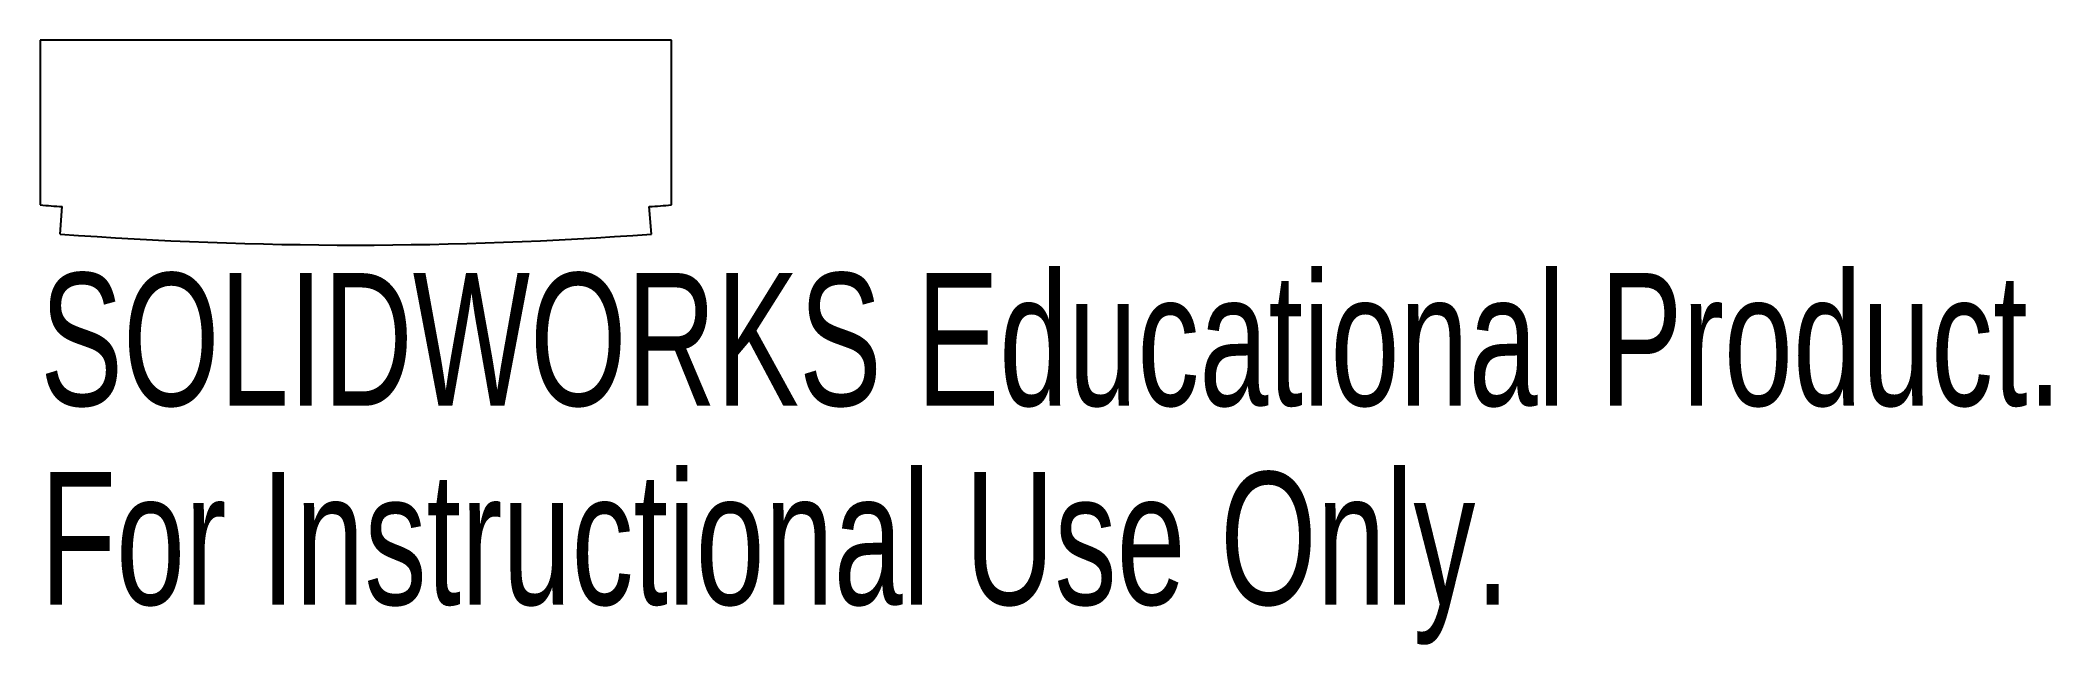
# Model space of a CAD drawing. Header units: millimetres. Extents: x -11.5 to 61.8, y -159.1 to -137.
import ezdxf

# ---------------------------------------------------------------- set-up
doc = ezdxf.new("R2010")
doc.units = ezdxf.units.MM
doc.styles.add('SLDTEXTSTYLE0', font='TXT', dxfattribs={"width": 0.7})

msp = doc.modelspace()

# ---------------------------------------------------------------- linework, layer by layer
at = {"color": 7, "linetype": 'Continuous', "lineweight": 25}
for p, q in [((11.5, -137.038), (-11.5, -137.038)), ((-11.5, -137.038), (-11.5, -143.038)), ((11.5, -143.038), (11.5, -137.038)), ((-10.772, -144.098), (-10.697, -143.101)), ((10.772, -144.098), (10.697, -143.101))]:
    msp.add_line(p, q, dxfattribs=at)
for radius, start, end in [(143.5, 265.40342, 265.725), (143.5, 274.275, 274.59658), (144.5, 265.725, 274.275)]:
    msp.add_arc((0, 0), radius, start, end, dxfattribs=at)

# ---------------------------------------------------------------- texts
at = {"color": 7, "linetype": 'Continuous', "char_height": 4.83362, "attachment_point": 1, "style": 'SLDTEXTSTYLE0'}
for s, insert in [('SOLIDWORKS Educational Product.', (-11.5, -145.52)), ('For Instructional Use Only.', (-11.5, -152.77))]:
    msp.add_mtext(s, dxfattribs=dict(at, insert=insert))

doc.saveas('drawing.dxf')
